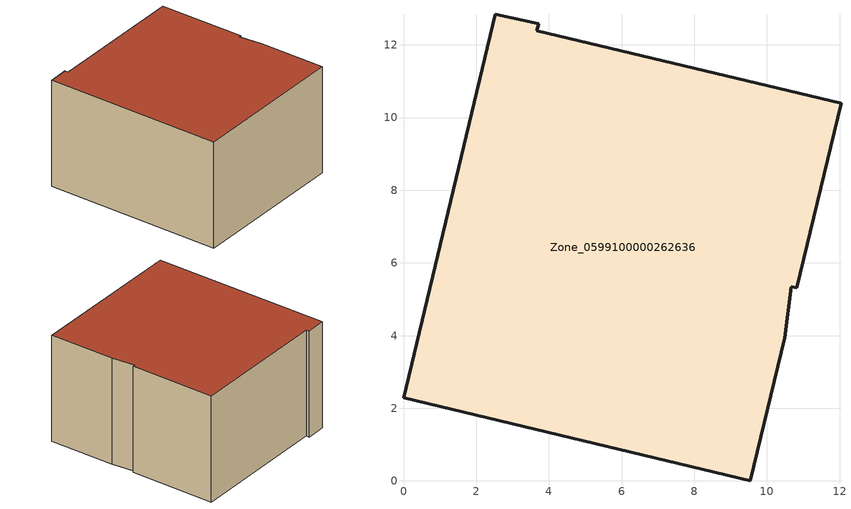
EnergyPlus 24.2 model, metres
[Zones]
Zone_0599100000262636
 floor ground (C_G): 10.49,3.94 9.54,0 0,2.29 2.53,12.85 3.72,12.58 3.67,12.39 12.04,10.39 10.82,5.31 10.67,5.35 z0
 wall outside (C_F): 3.72,12.58 2.53,12.85 0,2.29 9.54,0 10.49,3.94 10.67,5.35 10.82,5.31 12.04,10.39 3.67,12.39 3.72,12.58 z0:6.63
 roof outside (C_R): 9.54,0 10.49,3.94 10.67,5.35 10.82,5.31 12.04,10.39 3.67,12.39 3.72,12.58 2.53,12.85 0,2.29 z6.63
[BUILDING]
Pand.0599100000262636: North Axis=0; Terrain=City; Loads Convergence Tolerance Value=0.04; Temperature Convergence Tolerance Value=0.4; Solar Distribution=FullExterior; Maximum Number of Warmup Days=25; Minimum Number of Warmup Days=1
[Site:Location]
Rotterdam.The.Hague.AP_ZH_NLD Design_Conditions: Latitude=51.96; Longitude=4.45; Time Zone=1; Elevation=-4.5
[SITE:GROUNDTEMPERATURE:BUILDINGSURFACE]
18, 18, 18, 18, 18, 18, 18, 18, 18, 18, 18, 18
[MATERIAL] Thermal Absorptance=0.9; Solar Absorptance=0.7; Visible Absorptance=0.7
Name | Roughness | Thickness | Conductivity | Density | Specific Heat
G.TC.1992-2005 | MediumSmooth | 0.15 | 0.06 | 540 | 1210
F.TC.1992-2005 | Rough | 0.3 | 0.12 | 1920 | 840
R.TC.1992-2005 | MediumRough | 0.2 | 0.08 | 1500 | 1000
[CONSTRUCTION]
C_G: G.TC.1992-2005
C_F: F.TC.1992-2005
C_R: R.TC.1992-2005
[ZONE]
Zone_0599100000262636: Type=1; Multiplier=1; Ceiling Height=Autocalculate; Volume=Autocalculate; Floor Area=autocalculate; Part of Total Floor Area=Yes
[ZONEINFILTRATION:DESIGNFLOWRATE]
Infil_Zone_0599100000262636: Zone or ZoneList or Space or SpaceList=Zone_0599100000262636; Schedule=AlwaysOn; Design Flow Rate Calculation Method=Flow/Area; Flow Rate per Floor Area=0.0015; Constant Term Coefficient=1; Temperature Term Coefficient=0; Velocity Term Coefficient=0; Velocity Squared Term Coefficient=0
[HVACTEMPLATE:ZONE:IDEALLOADSAIRSYSTEM]
Zone_0599100000262636: Maximum Heating Supply Air Temperature=50; Minimum Cooling Supply Air Temperature=13; Maximum Heating Supply Air Humidity Ratio=0.0156; Minimum Cooling Supply Air Humidity Ratio=0.0077; Heating Limit=NoLimit; Cooling Limit=NoLimit; Dehumidification Control Type=ConstantSensibleHeatRatio; Cooling Sensible Heat Ratio=0.7; Dehumidification Setpoint=60; Humidification Control Type=None; Humidification Setpoint=30; Outdoor Air Method=None; Outdoor Air Flow Rate per Person=0.00944; Outdoor Air Flow Rate per Zone Floor Area=0; Outdoor Air Flow Rate per Zone=0; Demand Controlled Ventilation Type=None; Outdoor Air Economizer Type=NoEconomizer; Heat Recovery Type=None; Sensible Heat Recovery Effectiveness=0.7; Latent Heat Recovery Effectiveness=0.65
[ZONECONTROL:THERMOSTAT]
ThermostatControl_Zone_0599100000262636: Zone or ZoneList=Zone_0599100000262636; Control Type Schedule=DualSetpointControlType; Control 1=Thermostat_Zone_0599100000262636; Temperature Difference Between Cutout And Setpoint=0
[THERMOSTATSETPOINT:DUALSETPOINT]
Thermostat_Zone_0599100000262636: Heating Setpoint Temperature Schedule=HeatingSetpoint_Zone_0599100000262636; Cooling Setpoint Temperature Schedule=CoolingSetpoint_Zone_0599100000262636
[SCHEDULE:COMPACT]
HeatingSetpoint_Zone_0599100000262636: Through: 12/31, For: AllDays, Until: 24:00, 21
CoolingSetpoint_Zone_0599100000262636: Through: 12/31, For: AllDays, Until: 24:00, 24
DualSetpointControlType: Through: 12/31, For: AllDays, Until: 24:00, 4
AlwaysOn: Through: 12/31, For: AllDays, Until: 24:00, 1
